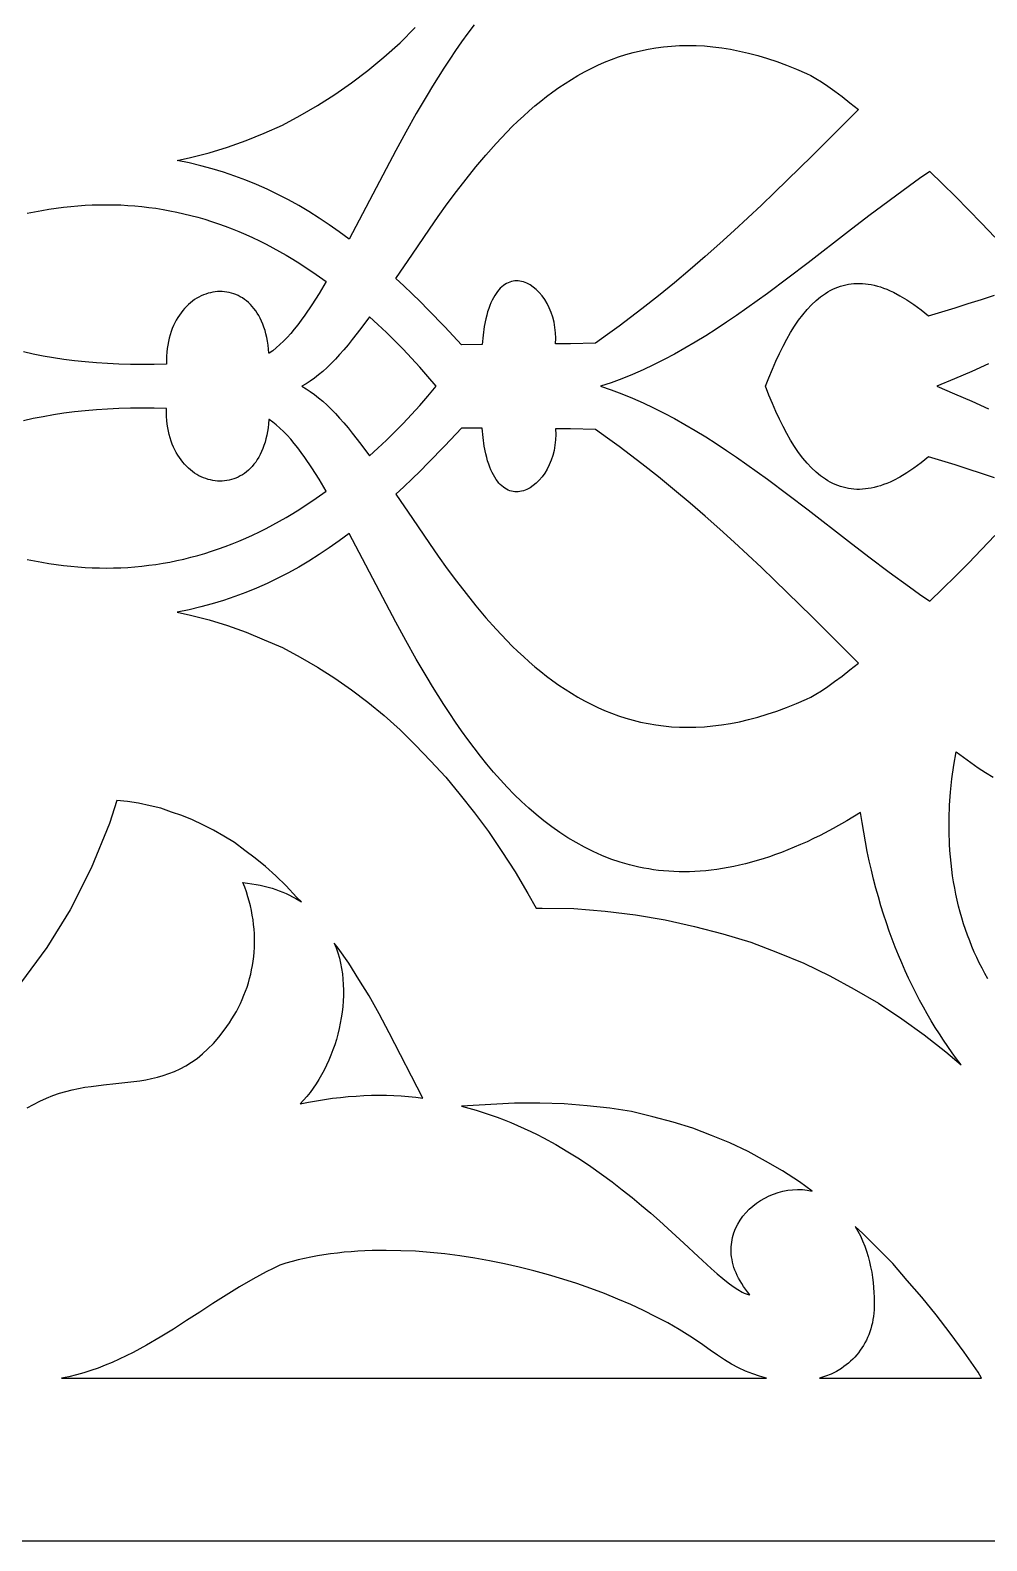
# Model space of a CAD drawing. Extents: x -52 to 65, y 51 to 91.
# Drawn here: x -30.65 to -14.2, y 51.4 to 77.39 of the extents above; entities that cross this region are included whole.
import ezdxf

# ---------------------------------------------------------------- set-up
doc = ezdxf.new("R2010")
doc.units = 0
doc.header["$MEASUREMENT"] = 0
doc.layers.add('LAYER_1', color=18, linetype='CONTINUOUS')

msp = doc.modelspace()

# ---------------------------------------------------------------- linework, layer by layer
at = {"layer": 'LAYER_1'}
for points in [[(-23.018, 77.48), (-23.125, 77.335), (-23.231, 77.189), (-23.335, 77.04), (-23.437, 76.889), (-23.537, 76.736), (-23.635, 76.581), (-23.732, 76.425), (-23.827, 76.268), (-24.011, 75.952), (-24.19, 75.634), (-24.364, 75.316), (-24.532, 75), (-25.164, 73.79), (-25.336, 73.918), (-25.509, 74.039), (-25.683, 74.155), (-25.858, 74.266), (-26.034, 74.37), (-26.212, 74.469), (-26.392, 74.562), (-26.574, 74.65), (-26.758, 74.731), (-26.944, 74.807), (-27.133, 74.878), (-27.325, 74.943), (-27.52, 75.002), (-27.718, 75.055), (-27.919, 75.103), (-28.124, 75.145), (-27.895, 75.197), (-27.575, 75.278), (-27.26, 75.376), (-26.935, 75.491), (-26.63, 75.618), (-26.314, 75.753), (-26.009, 75.921), (-25.708, 76.093), (-25.411, 76.283), (-25.125, 76.482), (-24.844, 76.695), (-24.567, 76.924), (-24.29, 77.171), (-24.028, 77.431)], [(-14.061, 73.825), (-14.287, 74.066), (-14.513, 74.3), (-14.738, 74.527), (-14.961, 74.746), (-15.18, 74.956), (-15.355, 74.834), (-15.529, 74.71), (-15.878, 74.454), (-16.227, 74.192), (-16.575, 73.924), (-17.273, 73.386), (-17.623, 73.119), (-17.973, 72.858), (-18.149, 72.73), (-18.325, 72.605), (-18.502, 72.482), (-18.678, 72.362), (-18.856, 72.245), (-19.033, 72.131), (-19.212, 72.022), (-19.39, 71.917), (-19.57, 71.816), (-19.749, 71.72), (-19.93, 71.629), (-20.111, 71.543), (-20.293, 71.463), (-20.476, 71.389), (-20.659, 71.322), (-20.843, 71.261), (-20.659, 71.2), (-20.476, 71.132), (-20.293, 71.059), (-20.111, 70.979), (-19.93, 70.893), (-19.749, 70.802), (-19.57, 70.706), (-19.39, 70.605), (-19.212, 70.5), (-19.033, 70.39), (-18.856, 70.277), (-18.678, 70.16), (-18.502, 70.04), (-18.325, 69.917), (-18.149, 69.791), (-17.973, 69.664), (-17.623, 69.402), (-17.273, 69.136), (-16.575, 68.597), (-16.227, 68.33), (-15.878, 68.067), (-15.529, 67.811), (-15.355, 67.687), (-15.18, 67.566), (-14.961, 67.776), (-14.738, 67.995), (-14.513, 68.221), (-14.287, 68.456), (-14.061, 68.696)], [(-30.704, 74.237), (-30.579, 74.263), (-30.454, 74.286), (-30.329, 74.307), (-30.204, 74.326), (-30.08, 74.342), (-29.956, 74.355), (-29.832, 74.366), (-29.708, 74.375), (-29.585, 74.381), (-29.462, 74.385), (-29.339, 74.386), (-29.217, 74.384), (-29.095, 74.381), (-28.973, 74.374), (-28.852, 74.365), (-28.73, 74.354), (-28.609, 74.34), (-28.489, 74.323), (-28.368, 74.304), (-28.248, 74.282), (-28.128, 74.258), (-28.008, 74.231), (-27.889, 74.202), (-27.77, 74.17), (-27.651, 74.135), (-27.533, 74.098), (-27.415, 74.058), (-27.297, 74.016), (-27.179, 73.971), (-27.062, 73.923), (-26.944, 73.873), (-26.828, 73.82), (-26.711, 73.765), (-26.595, 73.706), (-26.479, 73.646), (-26.363, 73.582), (-26.247, 73.516), (-26.132, 73.447), (-26.017, 73.376), (-25.903, 73.302), (-25.788, 73.225), (-25.674, 73.145), (-25.56, 73.063), (-25.683, 72.857), (-25.806, 72.663), (-25.928, 72.483), (-25.989, 72.399), (-26.05, 72.318), (-26.111, 72.242), (-26.172, 72.169), (-26.234, 72.101), (-26.295, 72.038), (-26.357, 71.978), (-26.419, 71.924), (-26.481, 71.874), (-26.544, 71.829), (-26.548, 71.832), (-26.554, 71.903), (-26.561, 71.972), (-26.571, 72.039), (-26.583, 72.103), (-26.597, 72.164), (-26.613, 72.222), (-26.631, 72.279), (-26.651, 72.332), (-26.672, 72.383), (-26.696, 72.432), (-26.72, 72.478), (-26.747, 72.521), (-26.774, 72.562), (-26.803, 72.601), (-26.834, 72.637), (-26.865, 72.671), (-26.898, 72.702), (-26.932, 72.731), (-26.966, 72.757), (-27.002, 72.781), (-27.038, 72.803), (-27.076, 72.822), (-27.113, 72.839), (-27.152, 72.853), (-27.191, 72.866), (-27.23, 72.875), (-27.27, 72.883), (-27.31, 72.888), (-27.351, 72.891), (-27.391, 72.892), (-27.432, 72.89), (-27.472, 72.886), (-27.513, 72.88), (-27.553, 72.872), (-27.593, 72.861), (-27.633, 72.849), (-27.672, 72.834), (-27.711, 72.816), (-27.749, 72.797), (-27.787, 72.776), (-27.824, 72.752), (-27.861, 72.726), (-27.896, 72.698), (-27.931, 72.668), (-27.964, 72.636), (-27.996, 72.602), (-28.028, 72.566), (-28.058, 72.527), (-28.087, 72.487), (-28.114, 72.444), (-28.14, 72.4), (-28.164, 72.353), (-28.187, 72.305), (-28.208, 72.254), (-28.228, 72.202), (-28.245, 72.148), (-28.261, 72.091), (-28.274, 72.033), (-28.286, 71.972), (-28.295, 71.91), (-28.303, 71.846), (-28.308, 71.78), (-28.31, 71.712), (-28.31, 71.642), (-28.519, 71.636), (-28.725, 71.634), (-28.927, 71.636), (-29.126, 71.641), (-29.322, 71.651), (-29.514, 71.664), (-29.704, 71.68), (-29.889, 71.7), (-30.072, 71.724), (-30.251, 71.752), (-30.427, 71.782), (-30.6, 71.817), (-30.769, 71.854)], [(-14.064, 69.689), (-14.29, 69.764), (-14.517, 69.837), (-14.745, 69.908), (-15.204, 70.046), (-15.33, 69.943), (-15.454, 69.852), (-15.574, 69.771), (-15.692, 69.701), (-15.806, 69.641), (-15.862, 69.615), (-15.918, 69.592), (-15.973, 69.571), (-16.027, 69.552), (-16.08, 69.536), (-16.133, 69.522), (-16.185, 69.511), (-16.237, 69.502), (-16.287, 69.495), (-16.338, 69.491), (-16.387, 69.489), (-16.436, 69.489), (-16.484, 69.492), (-16.532, 69.497), (-16.579, 69.504), (-16.625, 69.513), (-16.671, 69.525), (-16.716, 69.538), (-16.761, 69.554), (-16.805, 69.572), (-16.848, 69.591), (-16.891, 69.613), (-16.933, 69.637), (-16.975, 69.663), (-17.057, 69.721), (-17.136, 69.787), (-17.214, 69.86), (-17.29, 69.94), (-17.363, 70.028), (-17.435, 70.123), (-17.505, 70.225), (-17.573, 70.333), (-17.639, 70.447), (-17.703, 70.568), (-17.766, 70.695), (-17.827, 70.828), (-17.887, 70.967), (-17.945, 71.111), (-18.002, 71.261), (-17.945, 71.41), (-17.887, 71.554), (-17.827, 71.693), (-17.766, 71.826), (-17.703, 71.953), (-17.639, 72.074), (-17.573, 72.189), (-17.505, 72.297), (-17.435, 72.399), (-17.363, 72.493), (-17.29, 72.581), (-17.214, 72.662), (-17.136, 72.735), (-17.057, 72.8), (-16.975, 72.858), (-16.933, 72.884), (-16.891, 72.908), (-16.848, 72.93), (-16.805, 72.95), (-16.761, 72.968), (-16.716, 72.983), (-16.671, 72.997), (-16.625, 73.008), (-16.579, 73.018), (-16.532, 73.025), (-16.484, 73.03), (-16.436, 73.032), (-16.387, 73.032), (-16.338, 73.031), (-16.287, 73.026), (-16.237, 73.02), (-16.185, 73.011), (-16.133, 72.999), (-16.08, 72.986), (-16.027, 72.97), (-15.973, 72.951), (-15.918, 72.93), (-15.862, 72.906), (-15.806, 72.88), (-15.692, 72.82), (-15.574, 72.75), (-15.454, 72.67), (-15.33, 72.578), (-15.204, 72.476), (-14.745, 72.613), (-14.517, 72.684), (-14.29, 72.757), (-14.064, 72.832)], [(-14.167, 71.648), (-14.458, 71.518), (-14.754, 71.389), (-15.056, 71.261), (-14.754, 71.133), (-14.458, 71.004), (-14.167, 70.874)], [(-30.704, 68.284), (-30.579, 68.258), (-30.454, 68.235), (-30.329, 68.214), (-30.204, 68.195), (-30.08, 68.179), (-29.956, 68.166), (-29.832, 68.155), (-29.708, 68.146), (-29.585, 68.14), (-29.462, 68.137), (-29.34, 68.135), (-29.217, 68.137), (-29.095, 68.141), (-28.973, 68.147), (-28.852, 68.156), (-28.73, 68.168), (-28.609, 68.182), (-28.489, 68.198), (-28.368, 68.217), (-28.248, 68.239), (-28.128, 68.263), (-28.008, 68.29), (-27.889, 68.32), (-27.77, 68.352), (-27.651, 68.386), (-27.533, 68.423), (-27.415, 68.463), (-27.297, 68.506), (-27.179, 68.551), (-27.062, 68.598), (-26.944, 68.648), (-26.828, 68.701), (-26.711, 68.757), (-26.595, 68.815), (-26.479, 68.876), (-26.363, 68.939), (-26.247, 69.005), (-26.132, 69.074), (-26.017, 69.146), (-25.903, 69.22), (-25.788, 69.297), (-25.674, 69.376), (-25.56, 69.459), (-25.683, 69.665), (-25.806, 69.858), (-25.928, 70.038), (-25.989, 70.122), (-26.05, 70.203), (-26.111, 70.279), (-26.172, 70.352), (-26.234, 70.42), (-26.295, 70.484), (-26.357, 70.543), (-26.419, 70.598), (-26.481, 70.647), (-26.544, 70.692), (-26.548, 70.689), (-26.554, 70.618), (-26.561, 70.549), (-26.571, 70.483), (-26.583, 70.419), (-26.597, 70.357), (-26.613, 70.299), (-26.631, 70.243), (-26.651, 70.189), (-26.672, 70.138), (-26.696, 70.09), (-26.72, 70.044), (-26.747, 70), (-26.774, 69.959), (-26.803, 69.92), (-26.834, 69.884), (-26.865, 69.851), (-26.898, 69.819), (-26.932, 69.791), (-26.966, 69.764), (-27.002, 69.74), (-27.038, 69.719), (-27.076, 69.699), (-27.113, 69.683), (-27.152, 69.668), (-27.191, 69.656), (-27.23, 69.646), (-27.27, 69.639), (-27.31, 69.633), (-27.351, 69.63), (-27.391, 69.63), (-27.432, 69.631), (-27.472, 69.635), (-27.513, 69.641), (-27.553, 69.65), (-27.593, 69.66), (-27.633, 69.673), (-27.672, 69.688), (-27.711, 69.705), (-27.749, 69.724), (-27.787, 69.746), (-27.824, 69.77), (-27.861, 69.795), (-27.896, 69.823), (-27.931, 69.853), (-27.964, 69.885), (-27.996, 69.92), (-28.028, 69.956), (-28.058, 69.994), (-28.087, 70.035), (-28.114, 70.077), (-28.14, 70.121), (-28.164, 70.168), (-28.187, 70.216), (-28.208, 70.267), (-28.228, 70.319), (-28.245, 70.374), (-28.261, 70.43), (-28.274, 70.489), (-28.286, 70.549), (-28.295, 70.611), (-28.303, 70.675), (-28.308, 70.741), (-28.31, 70.809), (-28.31, 70.879), (-28.519, 70.885), (-28.725, 70.887), (-28.927, 70.886), (-29.126, 70.88), (-29.322, 70.871), (-29.514, 70.858), (-29.704, 70.841), (-29.889, 70.821), (-30.072, 70.797), (-30.251, 70.77), (-30.427, 70.739), (-30.6, 70.705), (-30.769, 70.667)], [(-14.181, 61.07), (-14.232, 61.16), (-14.28, 61.251), (-14.327, 61.343), (-14.372, 61.436), (-14.414, 61.53), (-14.455, 61.625), (-14.493, 61.722), (-14.53, 61.819), (-14.564, 61.917), (-14.597, 62.016), (-14.628, 62.117), (-14.656, 62.218), (-14.683, 62.32), (-14.707, 62.423), (-14.73, 62.526), (-14.75, 62.631), (-14.769, 62.736), (-14.786, 62.842), (-14.8, 62.949), (-14.813, 63.057), (-14.824, 63.165), (-14.832, 63.274), (-14.839, 63.384), (-14.846, 63.605), (-14.846, 63.828), (-14.838, 64.054), (-14.822, 64.282), (-14.798, 64.511), (-14.766, 64.742), (-14.727, 64.974), (-14.6, 64.879), (-14.473, 64.788), (-14.346, 64.701), (-14.218, 64.618), (-14.09, 64.538)], [(-30.702, 58.847), (-30.598, 58.909), (-30.487, 58.966), (-30.374, 59.017), (-30.262, 59.061), (-30.15, 59.1), (-30.039, 59.132), (-29.929, 59.16), (-29.819, 59.183), (-29.711, 59.203), (-29.603, 59.219), (-29.389, 59.246), (-29.178, 59.267), (-28.971, 59.289), (-28.766, 59.315), (-28.664, 59.332), (-28.564, 59.352), (-28.464, 59.376), (-28.364, 59.404), (-28.266, 59.438), (-28.168, 59.477), (-28.071, 59.522), (-27.974, 59.574), (-27.879, 59.633), (-27.783, 59.701), (-27.689, 59.778), (-27.595, 59.863), (-27.502, 59.959), (-27.409, 60.066), (-27.318, 60.184), (-27.226, 60.313), (-27.184, 60.378), (-27.144, 60.443), (-27.106, 60.509), (-27.071, 60.576), (-27.037, 60.645), (-27.005, 60.714), (-26.975, 60.785), (-26.948, 60.856), (-26.923, 60.928), (-26.9, 61.001), (-26.879, 61.074), (-26.86, 61.148), (-26.844, 61.223), (-26.83, 61.299), (-26.818, 61.375), (-26.808, 61.452), (-26.801, 61.529), (-26.796, 61.607), (-26.794, 61.685), (-26.794, 61.764), (-26.797, 61.843), (-26.802, 61.922), (-26.809, 62.002), (-26.819, 62.081), (-26.832, 62.161), (-26.847, 62.242), (-26.864, 62.322), (-26.885, 62.402), (-26.908, 62.482), (-26.933, 62.563), (-26.961, 62.643), (-26.992, 62.723), (-26.915, 62.715), (-26.84, 62.705), (-26.767, 62.693), (-26.696, 62.679), (-26.627, 62.663), (-26.559, 62.646), (-26.493, 62.627), (-26.429, 62.607), (-26.368, 62.584), (-26.307, 62.561), (-26.249, 62.536), (-26.193, 62.509), (-26.138, 62.482), (-26.085, 62.453), (-25.985, 62.391), (-26.071, 62.476), (-26.248, 62.666), (-26.43, 62.838), (-26.606, 62.999), (-26.782, 63.146), (-26.959, 63.279), (-27.14, 63.411), (-27.322, 63.52), (-27.499, 63.624), (-27.68, 63.72), (-27.861, 63.803), (-28.043, 63.876), (-28.22, 63.938), (-28.406, 64.003), (-28.591, 64.047), (-28.788, 64.089), (-28.979, 64.117), (-29.16, 64.135), (-29.29, 63.738), (-29.604, 62.975), (-29.963, 62.258), (-30.368, 61.606), (-30.817, 60.996)], [(-51.868, 51.402), (64.584, 51.402)], [(-51.868, 51.402), (-30.084, 51.402), (64.584, 51.402)]]:
    msp.add_lwpolyline(points, dxfattribs=at)
for points in [[(-23.235, 71.977), (-23.522, 72.285), (-23.805, 72.578), (-23.945, 72.718), (-24.085, 72.855), (-24.223, 72.988), (-24.362, 73.118), (-24.079, 73.536), (-23.785, 73.966), (-23.633, 74.182), (-23.478, 74.398), (-23.318, 74.613), (-23.155, 74.826), (-22.987, 75.035), (-22.814, 75.24), (-22.636, 75.44), (-22.546, 75.538), (-22.454, 75.634), (-22.36, 75.728), (-22.265, 75.82), (-22.169, 75.91), (-22.071, 75.998), (-21.972, 76.084), (-21.871, 76.167), (-21.769, 76.248), (-21.665, 76.325), (-21.559, 76.401), (-21.452, 76.473), (-21.343, 76.542), (-21.233, 76.608), (-21.12, 76.67), (-21.006, 76.729), (-20.89, 76.785), (-20.772, 76.836), (-20.652, 76.884), (-20.531, 76.928), (-20.407, 76.968), (-20.281, 77.004), (-20.154, 77.035), (-20.024, 77.062), (-19.892, 77.085), (-19.758, 77.102), (-19.622, 77.115), (-19.484, 77.123), (-19.343, 77.126), (-19.2, 77.124), (-19.055, 77.116), (-18.908, 77.103), (-18.758, 77.084), (-18.606, 77.059), (-18.452, 77.029), (-18.295, 76.993), (-18.135, 76.95), (-17.973, 76.902), (-17.809, 76.847), (-17.642, 76.786), (-17.472, 76.718), (-17.3, 76.643), (-17.226, 76.607), (-17.139, 76.558), (-17.042, 76.497), (-16.934, 76.424), (-16.815, 76.34), (-16.688, 76.244), (-16.552, 76.139), (-16.407, 76.023), (-17.205, 75.228), (-17.63, 74.809), (-17.85, 74.595), (-18.076, 74.379), (-18.307, 74.16), (-18.546, 73.94), (-18.791, 73.718), (-19.043, 73.494), (-19.303, 73.27), (-19.57, 73.044), (-19.846, 72.818), (-20.131, 72.592), (-20.523, 72.298), (-20.724, 72.15), (-20.929, 72.003), (-21.36, 71.994), (-21.617, 71.99), (-21.613, 72.087), (-21.616, 72.182), (-21.626, 72.274), (-21.642, 72.364), (-21.664, 72.45), (-21.692, 72.532), (-21.725, 72.61), (-21.762, 72.684), (-21.803, 72.752), (-21.848, 72.815), (-21.896, 72.873), (-21.947, 72.924), (-22, 72.968), (-22.055, 73.005), (-22.112, 73.035), (-22.17, 73.056), (-22.199, 73.064), (-22.228, 73.069), (-22.257, 73.073), (-22.286, 73.074), (-22.315, 73.073), (-22.345, 73.069), (-22.373, 73.063), (-22.402, 73.055), (-22.43, 73.044), (-22.458, 73.031), (-22.486, 73.015), (-22.513, 72.996), (-22.54, 72.974), (-22.566, 72.95), (-22.591, 72.923), (-22.616, 72.893), (-22.64, 72.86), (-22.663, 72.824), (-22.686, 72.786), (-22.707, 72.744), (-22.728, 72.698), (-22.748, 72.65), (-22.766, 72.599), (-22.784, 72.544), (-22.8, 72.486), (-22.815, 72.424), (-22.841, 72.291), (-22.862, 72.143), (-22.877, 71.98)], [(-23.669, 71.261), (-23.811, 71.428), (-23.953, 71.59), (-24.096, 71.747), (-24.239, 71.899), (-24.382, 72.045), (-24.526, 72.187), (-24.67, 72.323), (-24.815, 72.455), (-24.964, 72.254), (-25.112, 72.064), (-25.185, 71.975), (-25.258, 71.889), (-25.331, 71.807), (-25.403, 71.728), (-25.475, 71.654), (-25.547, 71.584), (-25.619, 71.518), (-25.691, 71.457), (-25.763, 71.401), (-25.836, 71.349), (-25.908, 71.302), (-25.98, 71.261), (-25.908, 71.219), (-25.836, 71.172), (-25.763, 71.121), (-25.691, 71.064), (-25.619, 71.003), (-25.547, 70.937), (-25.475, 70.867), (-25.403, 70.793), (-25.331, 70.715), (-25.258, 70.632), (-25.185, 70.546), (-25.112, 70.457), (-24.964, 70.268), (-24.815, 70.066), (-24.67, 70.198), (-24.526, 70.335), (-24.382, 70.476), (-24.239, 70.623), (-24.096, 70.774), (-23.953, 70.931), (-23.811, 71.093)], [(-23.235, 70.544), (-23.522, 70.236), (-23.805, 69.944), (-23.945, 69.803), (-24.085, 69.667), (-24.223, 69.534), (-24.362, 69.404), (-24.079, 68.986), (-23.785, 68.556), (-23.633, 68.339), (-23.478, 68.123), (-23.318, 67.908), (-23.155, 67.696), (-22.987, 67.486), (-22.814, 67.281), (-22.636, 67.081), (-22.546, 66.984), (-22.454, 66.888), (-22.36, 66.793), (-22.265, 66.701), (-22.169, 66.611), (-22.071, 66.523), (-21.972, 66.438), (-21.871, 66.355), (-21.769, 66.274), (-21.665, 66.196), (-21.559, 66.121), (-21.452, 66.049), (-21.343, 65.98), (-21.233, 65.914), (-21.12, 65.851), (-21.006, 65.792), (-20.89, 65.737), (-20.772, 65.685), (-20.652, 65.637), (-20.531, 65.593), (-20.407, 65.553), (-20.281, 65.517), (-20.154, 65.486), (-20.024, 65.459), (-19.892, 65.437), (-19.758, 65.419), (-19.622, 65.406), (-19.484, 65.398), (-19.343, 65.395), (-19.201, 65.398), (-19.056, 65.406), (-18.908, 65.419), (-18.759, 65.438), (-18.606, 65.462), (-18.452, 65.492), (-18.295, 65.529), (-18.136, 65.571), (-17.974, 65.619), (-17.809, 65.674), (-17.642, 65.736), (-17.472, 65.804), (-17.3, 65.878), (-17.226, 65.915), (-17.14, 65.964), (-17.042, 66.025), (-16.934, 66.098), (-16.816, 66.182), (-16.688, 66.277), (-16.552, 66.383), (-16.407, 66.498), (-17.205, 67.293), (-17.63, 67.712), (-17.85, 67.926), (-18.076, 68.142), (-18.307, 68.361), (-18.546, 68.581), (-18.791, 68.804), (-19.043, 69.027), (-19.303, 69.252), (-19.57, 69.477), (-19.846, 69.703), (-20.131, 69.929), (-20.523, 70.224), (-20.724, 70.371), (-20.929, 70.518), (-21.36, 70.528), (-21.617, 70.531), (-21.613, 70.434), (-21.616, 70.339), (-21.626, 70.247), (-21.642, 70.158), (-21.664, 70.072), (-21.692, 69.989), (-21.725, 69.911), (-21.762, 69.838), (-21.803, 69.769), (-21.848, 69.706), (-21.896, 69.649), (-21.947, 69.598), (-22, 69.554), (-22.055, 69.516), (-22.112, 69.487), (-22.17, 69.465), (-22.199, 69.457), (-22.228, 69.452), (-22.257, 69.449), (-22.286, 69.447), (-22.315, 69.449), (-22.345, 69.452), (-22.373, 69.458), (-22.402, 69.466), (-22.43, 69.477), (-22.458, 69.491), (-22.486, 69.507), (-22.513, 69.526), (-22.54, 69.547), (-22.566, 69.571), (-22.591, 69.598), (-22.616, 69.628), (-22.64, 69.661), (-22.663, 69.697), (-22.686, 69.736), (-22.707, 69.778), (-22.728, 69.823), (-22.748, 69.871), (-22.766, 69.923), (-22.784, 69.978), (-22.8, 70.036), (-22.815, 70.098), (-22.841, 70.231), (-22.862, 70.379), (-22.877, 70.541)], [(-25.164, 68.732), (-25.336, 68.604), (-25.509, 68.482), (-25.683, 68.366), (-25.858, 68.256), (-26.034, 68.151), (-26.212, 68.053), (-26.392, 67.959), (-26.574, 67.872), (-26.758, 67.79), (-26.944, 67.714), (-27.133, 67.644), (-27.325, 67.579), (-27.52, 67.52), (-27.718, 67.466), (-27.919, 67.419), (-28.124, 67.376), (-27.895, 67.324), (-27.575, 67.243), (-27.26, 67.145), (-26.935, 67.031), (-26.63, 66.903), (-26.314, 66.769), (-26.009, 66.6), (-25.708, 66.429), (-25.411, 66.239), (-25.125, 66.039), (-24.844, 65.826), (-24.566, 65.597), (-24.29, 65.351), (-24.027, 65.091), (-23.765, 64.821), (-23.506, 64.535), (-23.254, 64.232), (-23.011, 63.923), (-22.771, 63.601), (-22.542, 63.258), (-22.309, 62.907), (-22.094, 62.539), (-21.951, 62.287), (-21.845, 62.287), (-21.301, 62.276), (-20.761, 62.235), (-20.241, 62.167), (-19.73, 62.082), (-19.224, 61.97), (-18.737, 61.845), (-18.255, 61.698), (-17.797, 61.523), (-17.343, 61.337), (-16.899, 61.123), (-16.478, 60.893), (-16.063, 60.648), (-15.662, 60.383), (-15.276, 60.108), (-14.903, 59.815), (-14.64, 59.592), (-14.717, 59.693), (-14.793, 59.797), (-14.868, 59.903), (-14.941, 60.011), (-15.013, 60.121), (-15.084, 60.233), (-15.154, 60.348), (-15.223, 60.464), (-15.29, 60.583), (-15.355, 60.704), (-15.42, 60.827), (-15.482, 60.952), (-15.543, 61.08), (-15.603, 61.209), (-15.661, 61.341), (-15.718, 61.475), (-15.772, 61.612), (-15.826, 61.75), (-15.877, 61.891), (-15.926, 62.034), (-15.974, 62.179), (-16.02, 62.327), (-16.064, 62.477), (-16.106, 62.629), (-16.146, 62.783), (-16.184, 62.94), (-16.22, 63.099), (-16.254, 63.26), (-16.286, 63.423), (-16.316, 63.589), (-16.344, 63.757), (-16.369, 63.928), (-16.606, 63.785), (-16.839, 63.655), (-17.067, 63.536), (-17.18, 63.48), (-17.291, 63.428), (-17.402, 63.378), (-17.511, 63.331), (-17.619, 63.286), (-17.727, 63.244), (-17.833, 63.205), (-17.938, 63.168), (-18.043, 63.134), (-18.146, 63.103), (-18.248, 63.074), (-18.35, 63.047), (-18.45, 63.023), (-18.55, 63.001), (-18.648, 62.982), (-18.745, 62.965), (-18.842, 62.95), (-18.938, 62.938), (-19.032, 62.928), (-19.126, 62.92), (-19.219, 62.914), (-19.311, 62.911), (-19.402, 62.91), (-19.492, 62.91), (-19.581, 62.913), (-19.67, 62.918), (-19.757, 62.925), (-19.844, 62.935), (-19.929, 62.946), (-20.014, 62.959), (-20.098, 62.974), (-20.182, 62.991), (-20.345, 63.03), (-20.506, 63.077), (-20.664, 63.13), (-20.818, 63.191), (-20.969, 63.258), (-21.117, 63.331), (-21.263, 63.411), (-21.405, 63.496), (-21.545, 63.588), (-21.681, 63.684), (-21.815, 63.786), (-21.947, 63.893), (-22.075, 64.004), (-22.201, 64.121), (-22.325, 64.241), (-22.446, 64.366), (-22.565, 64.494), (-22.682, 64.626), (-22.796, 64.762), (-22.908, 64.9), (-23.018, 65.042), (-23.126, 65.186), (-23.231, 65.333), (-23.335, 65.482), (-23.437, 65.633), (-23.537, 65.786), (-23.635, 65.94), (-23.732, 66.096), (-23.827, 66.253), (-24.011, 66.57), (-24.19, 66.888), (-24.364, 67.206), (-24.532, 67.522)], [(-23.898, 59.018), (-24.476, 60.142), (-24.648, 60.464), (-24.82, 60.778), (-25.001, 61.058), (-25.173, 61.337), (-25.355, 61.599), (-25.422, 61.685), (-25.389, 61.6), (-25.36, 61.514), (-25.335, 61.427), (-25.314, 61.337), (-25.297, 61.247), (-25.283, 61.155), (-25.273, 61.063), (-25.267, 60.969), (-25.264, 60.875), (-25.265, 60.78), (-25.269, 60.685), (-25.276, 60.59), (-25.287, 60.495), (-25.301, 60.4), (-25.318, 60.306), (-25.337, 60.212), (-25.36, 60.119), (-25.386, 60.026), (-25.415, 59.935), (-25.446, 59.845), (-25.48, 59.756), (-25.516, 59.668), (-25.555, 59.583), (-25.597, 59.499), (-25.641, 59.417), (-25.687, 59.338), (-25.736, 59.261), (-25.786, 59.186), (-25.839, 59.114), (-25.894, 59.045), (-25.951, 58.979), (-26.009, 58.916), (-25.868, 58.945), (-25.728, 58.971), (-25.59, 58.994), (-25.452, 59.013), (-25.316, 59.03), (-25.181, 59.043), (-25.047, 59.053), (-24.914, 59.06), (-24.783, 59.065), (-24.653, 59.066), (-24.524, 59.065), (-24.396, 59.061), (-24.27, 59.054), (-24.145, 59.045), (-24.021, 59.033)], [(-17.204, 57.418), (-17.419, 57.579), (-17.711, 57.766), (-18.006, 57.932), (-18.302, 58.098), (-18.618, 58.249), (-18.933, 58.374), (-19.257, 58.501), (-19.592, 58.605), (-19.945, 58.696), (-20.308, 58.784), (-20.681, 58.841), (-21.072, 58.885), (-21.468, 58.919), (-21.884, 58.927), (-22.323, 58.927), (-23.235, 58.88), (-23.108, 58.846), (-22.984, 58.81), (-22.861, 58.771), (-22.739, 58.731), (-22.619, 58.687), (-22.501, 58.642), (-22.384, 58.595), (-22.269, 58.546), (-22.156, 58.495), (-22.044, 58.442), (-21.934, 58.388), (-21.825, 58.332), (-21.612, 58.216), (-21.406, 58.095), (-21.206, 57.97), (-21.012, 57.841), (-20.825, 57.709), (-20.643, 57.576), (-20.468, 57.441), (-20.299, 57.306), (-20.136, 57.17), (-19.979, 57.036), (-19.828, 56.904), (-19.683, 56.774), (-19.412, 56.524), (-19.164, 56.294), (-18.94, 56.088), (-18.836, 55.996), (-18.739, 55.913), (-18.647, 55.839), (-18.561, 55.775), (-18.481, 55.722), (-18.406, 55.68), (-18.371, 55.664), (-18.337, 55.651), (-18.305, 55.641), (-18.274, 55.634), (-18.313, 55.682), (-18.349, 55.73), (-18.383, 55.777), (-18.414, 55.825), (-18.442, 55.872), (-18.468, 55.919), (-18.491, 55.966), (-18.512, 56.012), (-18.531, 56.058), (-18.547, 56.104), (-18.56, 56.15), (-18.572, 56.195), (-18.581, 56.24), (-18.588, 56.284), (-18.593, 56.328), (-18.595, 56.371), (-18.595, 56.457), (-18.586, 56.54), (-18.571, 56.621), (-18.548, 56.7), (-18.518, 56.775), (-18.483, 56.848), (-18.441, 56.918), (-18.394, 56.984), (-18.342, 57.046), (-18.285, 57.105), (-18.224, 57.16), (-18.159, 57.211), (-18.09, 57.257), (-18.018, 57.298), (-17.943, 57.335), (-17.865, 57.367), (-17.786, 57.394), (-17.705, 57.415), (-17.623, 57.431), (-17.539, 57.441), (-17.455, 57.445), (-17.371, 57.442), (-17.287, 57.433)], [(-14.287, 54.199), (-14.349, 54.302), (-14.588, 54.648), (-14.826, 54.972), (-15.07, 55.289), (-15.314, 55.595), (-15.567, 55.881), (-15.815, 56.174), (-16.073, 56.431), (-16.331, 56.688), (-16.464, 56.81), (-16.416, 56.729), (-16.373, 56.646), (-16.334, 56.56), (-16.298, 56.472), (-16.267, 56.383), (-16.24, 56.293), (-16.216, 56.203), (-16.196, 56.113), (-16.178, 56.023), (-16.164, 55.933), (-16.153, 55.845), (-16.145, 55.758), (-16.139, 55.674), (-16.135, 55.591), (-16.134, 55.511), (-16.135, 55.435), (-16.137, 55.376), (-16.141, 55.318), (-16.148, 55.261), (-16.157, 55.206), (-16.167, 55.152), (-16.18, 55.099), (-16.194, 55.047), (-16.21, 54.996), (-16.229, 54.947), (-16.249, 54.899), (-16.27, 54.852), (-16.294, 54.806), (-16.319, 54.762), (-16.346, 54.719), (-16.374, 54.678), (-16.404, 54.637), (-16.436, 54.599), (-16.469, 54.561), (-16.504, 54.525), (-16.54, 54.491), (-16.578, 54.458), (-16.617, 54.427), (-16.657, 54.397), (-16.699, 54.368), (-16.786, 54.316), (-16.878, 54.27), (-16.974, 54.231), (-17.075, 54.199)], [(-17.987, 54.199), (-18.106, 54.232), (-18.225, 54.273), (-18.346, 54.322), (-18.467, 54.377), (-18.588, 54.441), (-18.711, 54.513), (-18.833, 54.593), (-18.956, 54.681), (-19.125, 54.802), (-19.304, 54.921), (-19.491, 55.036), (-19.687, 55.149), (-19.891, 55.257), (-20.102, 55.363), (-20.319, 55.464), (-20.543, 55.561), (-20.773, 55.654), (-21.008, 55.742), (-21.248, 55.826), (-21.491, 55.905), (-21.738, 55.979), (-21.988, 56.047), (-22.24, 56.11), (-22.494, 56.168), (-22.75, 56.219), (-23.006, 56.265), (-23.262, 56.304), (-23.518, 56.336), (-23.773, 56.362), (-24.026, 56.381), (-24.278, 56.392), (-24.527, 56.397), (-24.772, 56.394), (-24.894, 56.389), (-25.014, 56.383), (-25.134, 56.374), (-25.252, 56.364), (-25.369, 56.352), (-25.485, 56.337), (-25.599, 56.32), (-25.712, 56.302), (-25.824, 56.281), (-25.934, 56.258), (-26.043, 56.233), (-26.149, 56.205), (-26.254, 56.176), (-26.358, 56.144), (-26.475, 56.087), (-26.592, 56.028), (-26.709, 55.966), (-26.824, 55.902), (-27.054, 55.768), (-27.282, 55.628), (-27.509, 55.483), (-27.735, 55.336), (-27.962, 55.189), (-28.19, 55.044), (-28.419, 54.903), (-28.65, 54.768), (-28.766, 54.704), (-28.884, 54.641), (-29.002, 54.581), (-29.121, 54.524), (-29.241, 54.47), (-29.362, 54.42), (-29.484, 54.372), (-29.608, 54.329), (-29.732, 54.29), (-29.858, 54.255), (-29.986, 54.224), (-30.115, 54.199)]]:
    msp.add_lwpolyline(points, close=True, dxfattribs=at)

doc.saveas('drawing.dxf')
